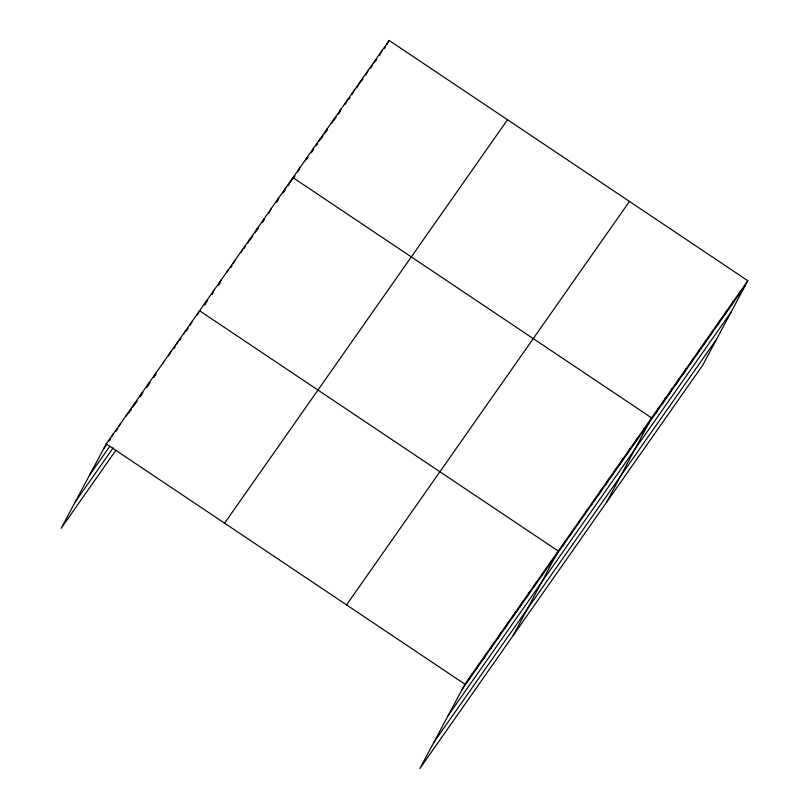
<?xml version="1.0" encoding="UTF-8"?>
<svg xmlns="http://www.w3.org/2000/svg" width="809" height="809" viewBox="0 0 809 809"><rect width="100%" height="100%" fill="white"/><g stroke="black" fill="none" stroke-linecap="round" stroke-linejoin="round"><path stroke-width="1.21" d="M747.819 280.723L464.902 684.181L419.851 768.55L702.768 365.102L747.819 280.723L389.149 40.45L106.232 443.898L61.181 528.277L115.758 450.441M111.743 436.779L113.412 433.664M118.923 426.535L120.592 423.42M126.113 416.301L127.771 413.177M132.737 407.099L134.961 402.933M139.917 396.855L142.141 392.699M146.54 387.653L149.321 382.455M156.501 372.211L153.73 377.409L155.884 374.334M162.569 364.05L163.681 361.967M168.646 355.889L170.861 351.733M176.382 344.604L178.051 341.489M183.562 334.37L185.231 331.245M190.186 325.167L192.411 321.001M197.376 314.923L199.59 310.767L558.261 551.04L513.219 635.409M204.556 304.68L206.77 300.523M211.736 294.436L213.96 290.279M221.14 280.035L218.359 285.233L220.513 282.169M227.208 271.875L228.32 269.802M233.275 263.714L235.5 259.558M241.021 252.438L242.68 249.314M247.645 243.236L249.86 239.07M254.825 232.992L257.05 228.836M262.005 222.748L264.23 218.592M268.628 213.546L271.409 208.348M276.375 202.27L278.589 198.104M285.769 187.87L282.998 193.068L285.152 189.994M290.178 182.824L292.959 177.626L651.629 417.899L606.578 502.268M297.601 171.983L299.826 167.827M305.033 161.143L306.692 158.028M311.344 152.385L313.568 148.229M318.776 141.555L320.435 138.43M324.53 133.829L327.311 128.631M331.963 122.998L334.178 118.832M338.273 114.241L341.054 109.033M345.15 104.442L347.921 99.234M352.016 94.643L354.797 89.445M361.663 79.646L356.83 87.776M365.759 75.045L368.53 69.847M373.738 63.163L375.406 60.048M379.502 55.447L382.273 50.249M386.924 44.606L389.149 40.45M469.311 679.135L472.082 673.937M476.491 668.901L479.262 663.693M483.671 658.657L486.452 653.46M490.851 648.413L493.632 643.216M498.031 638.17L500.811 632.972M505.221 627.936L507.991 622.728M512.4 617.692L515.171 612.494M519.58 607.448L522.361 602.25M526.76 597.204L529.541 592.006M533.94 586.97L536.721 581.762M541.13 576.726L543.901 571.528M548.31 566.482L551.081 561.284M562.67 545.994L565.451 540.796M569.849 535.76L572.63 530.562M577.029 525.516L579.81 520.318M584.219 515.272L586.99 510.074M591.399 505.028L594.17 499.831M598.579 494.795L601.36 489.597M605.759 484.551L608.54 479.353M612.939 474.307L615.72 469.109M620.129 464.063L622.9 458.865M627.309 453.829L630.08 448.631M634.489 443.585L637.259 438.387M641.668 433.341L644.449 428.143M655.725 413.298L658.496 408.1M662.591 403.509L665.372 398.301M669.468 393.71L672.239 388.512M676.334 383.911L679.115 378.713M683.211 374.112L685.981 368.914M690.077 364.313L692.848 359.115M696.943 354.514L699.724 349.316M703.82 344.715L706.591 339.517M710.686 334.916L713.467 329.718M717.563 325.117L720.334 319.919M724.429 315.318L727.21 310.12M731.306 305.519L734.076 300.321M738.172 295.73L740.953 290.522M103.451 449.106L107.041 443.979M109.195 440.905L110.631 438.862M115.667 431.693L117.821 428.618M128.591 413.257L131.463 409.162M134.334 405.066L137.206 400.971M140.796 395.844L142.95 392.769M147.258 386.631L150.13 382.536M173.834 348.74L175.27 346.687M179.578 340.538L181.014 338.496M186.04 331.326L188.194 328.252M204.717 304.7L207.589 300.604M211.897 294.456L213.333 292.403M230.575 267.83L232.011 265.777M244.217 248.373L245.653 246.32M249.961 240.172L252.833 236.076M256.423 230.959L258.577 227.885M262.885 221.737L264.321 219.694M276.536 202.28L277.972 200.238M288.024 185.898L289.46 183.845M293.616 177.919L294.992 175.968M306.672 159.312L308.047 157.35M311.475 152.446L313.538 149.513M316.289 145.59L317.664 143.628M320.415 139.714L323.155 135.791M325.906 131.877L327.281 129.915M334.147 120.116L336.21 117.174M338.961 113.26L340.336 111.298M348.578 99.537L349.953 97.576M361.633 80.92L363.008 78.958M370.573 68.189L372.625 65.246M375.376 61.322L376.751 59.37M384.305 48.591L385.681 46.629M89.506 475.227L109.609 446.548M75.126 502.146L113.189 447.862M224.589 523.19L507.506 119.742M346.545 604.889L629.453 201.441M462.131 689.379L745.038 285.931M448.176 715.51L731.093 312.052M433.806 742.419L716.723 338.971M106.232 443.898L464.902 684.181"/></g></svg>
